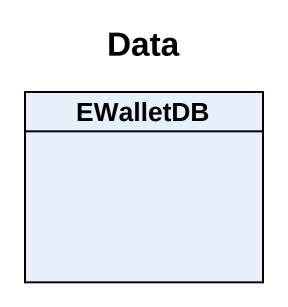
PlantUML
@startuml
title Data
hide circle
hide empty members
class EWalletDB
@enduml
